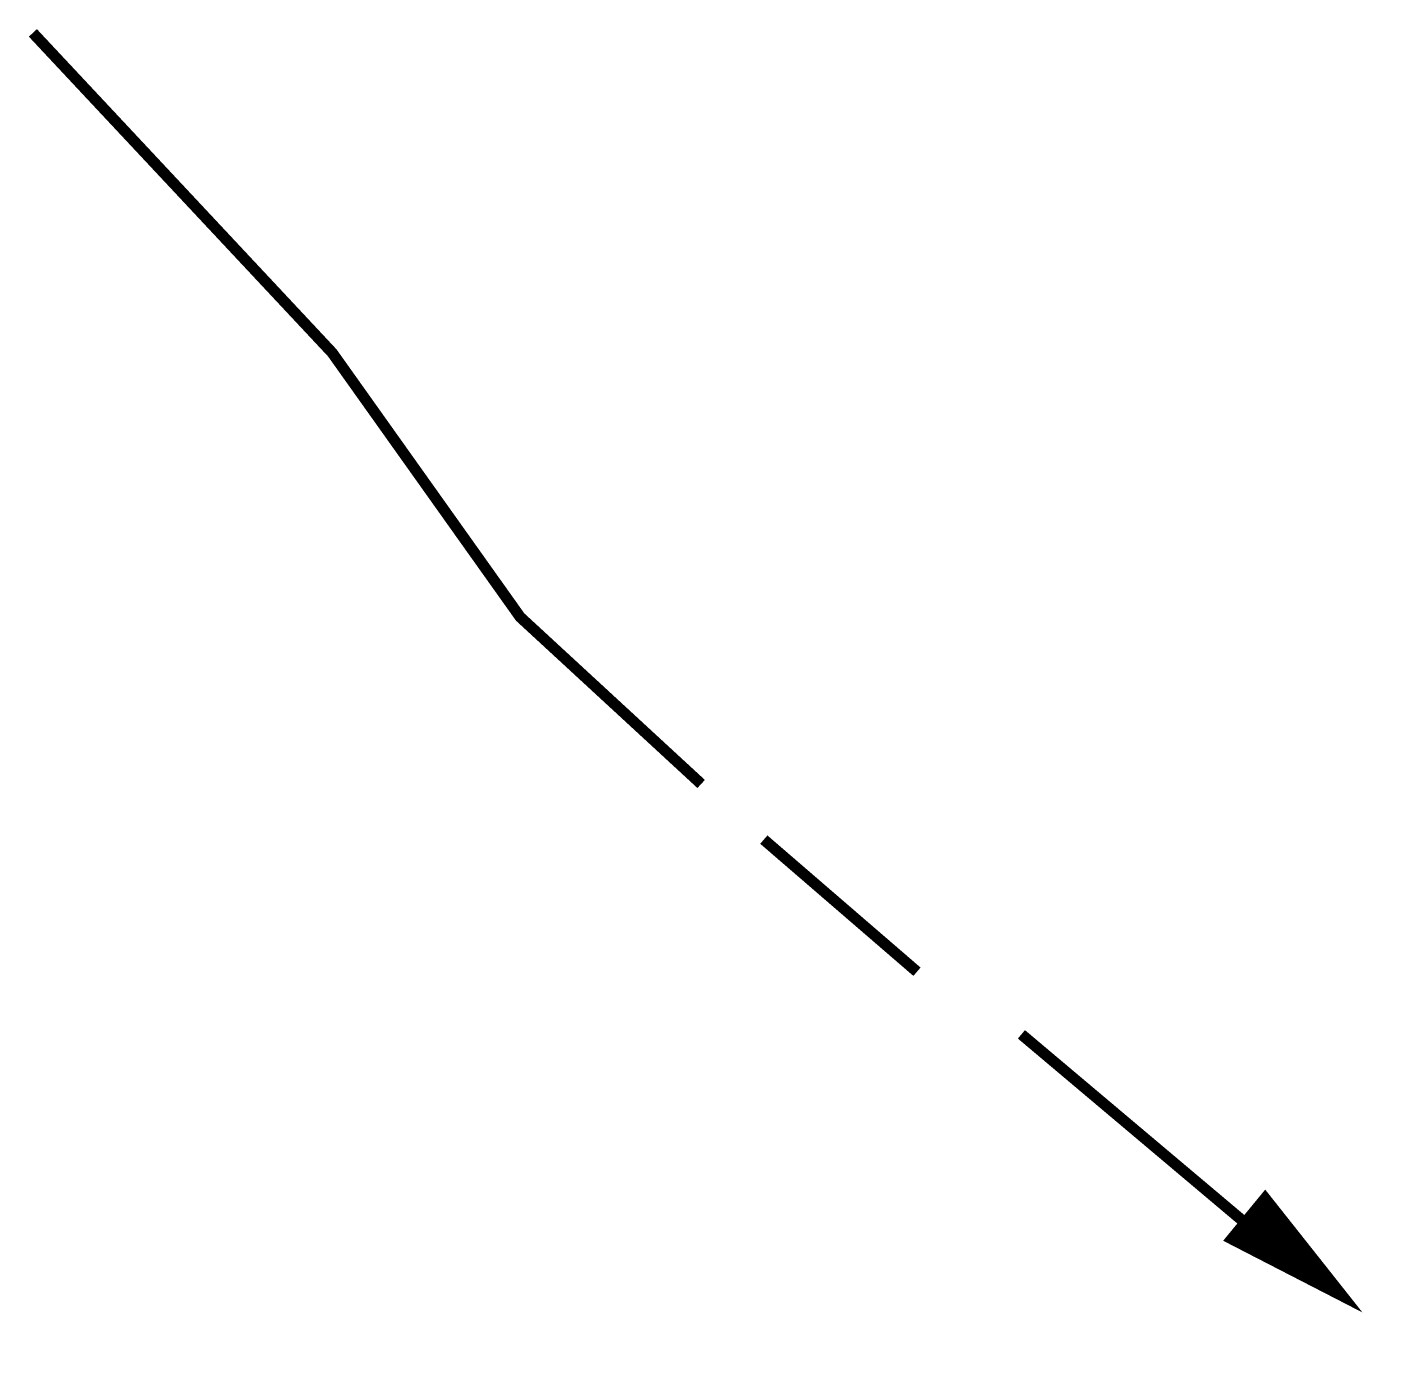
# Model space of a CAD drawing. Extents: x -0.03 to 6.17, y -0.08 to 5.89.
import ezdxf

# ---------------------------------------------------------------- set-up
doc = ezdxf.new("R2010")
doc.units = 0
doc.header["$MEASUREMENT"] = 0
doc.layers.get('0').update_dxf_attribs({"linetype": 'CONTINUOUS'})

msp = doc.modelspace()

# ---------------------------------------------------------------- linework, layer by layer
at = {"const_width": 0.05}
for points in [[(-0.0035, 5.8675), (1.3526, 4.4187), (2.2041, 3.2219), (3.024, 2.466)], [(3.3078, 2.2141), (4.0016, 1.6157)], [(4.4747, 1.3322), (5.4839, 0.4819)]]:
    msp.add_lwpolyline(points, dxfattribs=at)
msp.add_lwpolyline([(6.02, 0.0724, 0, 0.3, 0), (5.4839, 0.5133, 0.3, 0.3, 0)], format="xyseb")

doc.saveas('drawing.dxf')
